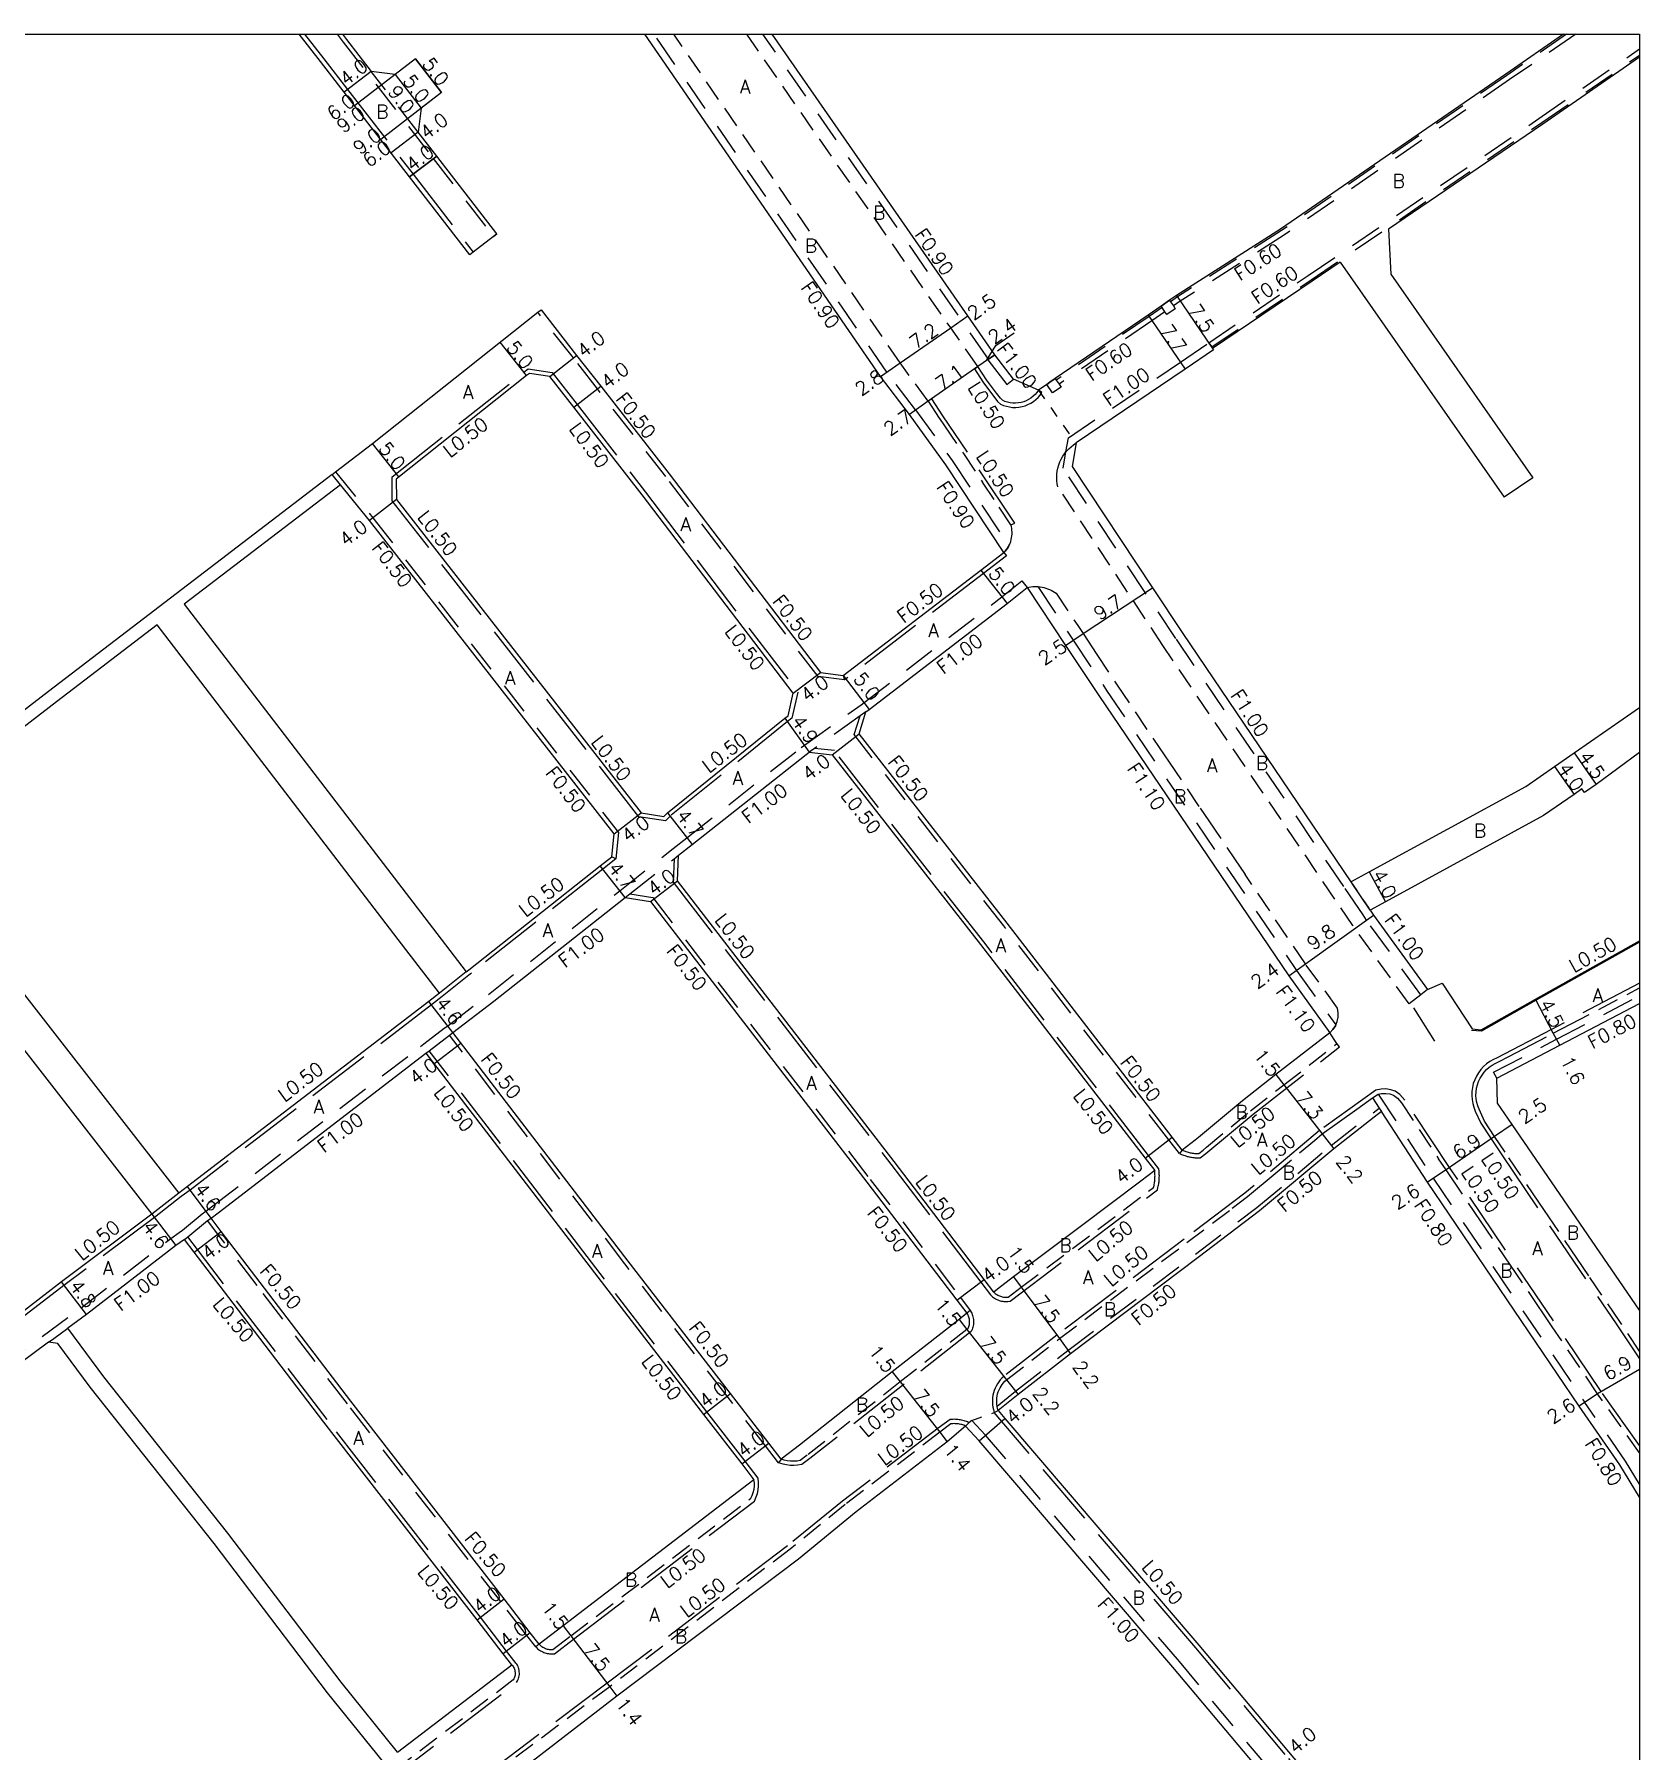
# Model space of a CAD drawing. Header units: metres. Extents: x -10400 to -9599, y -111600 to -111000.
# Drawn here: x -9788 to -9600, y -111201.1 to -111000 of the extents above; entities that cross this region are included whole.
import ezdxf

# ---------------------------------------------------------------- set-up
doc = ezdxf.new("R2010")
doc.units = ezdxf.units.M
doc.header["$LTSCALE"] = 2.5
for name, pattern in [('2213000', [1.5, 1, -0.5]), ('2227000', [2.5, 2, -0.5]), ('2232000', [2.5, 1.5, -1]), ('2233000', [4, 3, -1]), ('6301000', [1, 0.5, -0.5])]:
    doc.linetypes.add(name, pattern=pattern)
for name, color, linetype in [('2101000', 177, 'Continuous'), ('2101001', 1, 'Continuous'), ('2102000', 191, 'Continuous'), ('2102001', 191, 'Continuous'), ('2213000', 6, '2213000'), ('2227000', 3, '2227000'), ('2232000', 4, '2232000'), ('2233000', 62, '2233000'), ('2235000', 7, 'Continuous'), ('6132000', 1, '6132000'), ('9201100', 215, 'Continuous'), ('9201500', 222, 'Continuous'), ('9201600', 215, 'Continuous'), ('9202100', 82, 'Continuous'), ('9202200', 155, '6301000'), ('9203500', 155, 'Continuous'), ('999', 7, 'Continuous')]:
    doc.layers.add(name, color=color, linetype=linetype)
doc.styles.add('Dm_Anotation', font='txt.shx', dxfattribs={"bigfont": 'pscdm.shx'})
doc.linetypes.add('6132000', pattern='A,1e-07,[100,DM.shx,S=0.25,R=0,X=0,Y=0],0.05,[100,DM.shx,S=0.2,R=0,X=0,Y=0],0.05,[100,DM.shx,S=0.15,R=0,X=0,Y=0],0.05,[100,DM.shx,S=0.1,R=0,X=0,Y=0],0.05,[100,DM.shx,S=0.05,R=0,X=0,Y=0],4.8', length=5)

msp = doc.modelspace()

# ---------------------------------------------------------------- linework, layer by layer
at = {"layer": '2101000'}
for points in [[(-9744.05, -111016.71), (-9751.72, -111006.78), (-9754.5, -111003.19), (-9756.98, -111000)], [(-9751.91, -111000), (-9751.44, -111000.61), (-9748.55, -111004.34)], [(-9608.91, -111000), (-9615.68, -111004.65), (-9642.05, -111022.83), (-9654.25, -111030.61), (-9655.06, -111031.16), (-9656.05, -111031.84), (-9657.57, -111032.89), (-9668.44, -111040.33), (-9669.06, -111040.76), (-9669.43, -111041.01), (-9670.41, -111041.69), (-9673.32, -111040.41), (-9675.53, -111037.54)], [(-9600, -111002.67), (-9611.34, -111010.51), (-9629.42, -111022.83)], [(-9740.88, -111014.26), (-9743.05, -111011.46)], [(-9635.06, -111026.68), (-9638.36, -111028.92), (-9650.01, -111036.79), (-9649.9, -111036.96), (-9653.22, -111039.24), (-9665.98, -111047.87), (-9666.47, -111050.63), (-9657.07, -111064.85), (-9653.49, -111070.21), (-9633.81, -111099.28), (-9631.69, -111098.12), (-9613.35, -111088.11), (-9609.96, -111085.76), (-9607.67, -111084.18), (-9600, -111078.86)], [(-9753.14, -111051.55), (-9752.74, -111051.25), (-9748.41, -111047.92), (-9729.05, -111032.57), (-9728.66, -111032.26), (-9724.49, -111037.61), (-9721.66, -111041.23), (-9713.65, -111051.51), (-9695.95, -111074.78), (-9693.27, -111075.12), (-9677.16, -111062.77), (-9674.46, -111060.7), (-9681.25, -111050.44), (-9685.53, -111044.53)], [(-9737.43, -111109.84), (-9737.12, -111109.59), (-9721.73, -111097.43), (-9720.36, -111096.35), (-9720.1, -111093.67), (-9748.76, -111056.94), (-9752.16, -111052.76)], [(-9600, -111084.13), (-9605.11, -111087.88), (-9606.47, -111088.82), (-9606.76, -111088.4), (-9607.68, -111089.05), (-9611.25, -111091.52), (-9629.77, -111101.63), (-9631.56, -111102.61), (-9631.17, -111103.19), (-9624.85, -111111.92), (-9623.14, -111111.16), (-9619.62, -111116.53), (-9618.56, -111116.63), (-9612.2, -111113.04), (-9600, -111106.19)], [(-9740.56, -111112.33), (-9741.79, -111113.3), (-9770.07, -111135), (-9771.09, -111135.75)], [(-9774.23, -111138.22), (-9784.84, -111146.17), (-9795.23, -111154.21), (-9796.7, -111155.35), (-9798.22, -111156.52), (-9799.74, -111154.51), (-9814, -111135.96), (-9828.99, -111117), (-9831.51, -111113.82)], [(-9600, -111149.47), (-9614.93, -111127.71), (-9616.64, -111125.21), (-9616.73, -111122.31), (-9609.36, -111118.44), (-9600, -111113.53)], [(-9607.1, -111160.7), (-9624.85, -111134.46), (-9630.23, -111126.21), (-9631.1, -111126.88), (-9635.83, -111130.56), (-9644.52, -111137.85), (-9651.72, -111143.32), (-9666.65, -111154.58), (-9672.78, -111159.36), (-9675.13, -111161.24), (-9674.33, -111162.17), (-9651.61, -111188.72), (-9641.12, -111201.22), (-9635.9, -111207.43), (-9624.04, -111221.55), (-9607.59, -111241.3), (-9604.04, -111245.56), (-9603.66, -111245.24), (-9600, -111249.61)], [(-9745.48, -111201.26), (-9732.07, -111191.02), (-9733.08, -111189.72), (-9736.15, -111185.76), (-9754.11, -111162.58), (-9764.72, -111148.67), (-9769.3, -111142.67), (-9770.43, -111141.19), (-9771.45, -111141.89), (-9781.91, -111149.98), (-9784.1, -111151.59)], [(-9786.33, -111153.24), (-9791.52, -111157.07), (-9793.95, -111158.91), (-9799.97, -111163.57), (-9820.79, -111179.92), (-9822.83, -111181.5), (-9826.12, -111184.04), (-9827.73, -111185.29), (-9832.63, -111189.08), (-9848.12, -111201.13)], [(-9600, -111171.38), (-9602.31, -111167.59), (-9607.1, -111160.7)], [(-9677.71, -111234.79), (-9670.73, -111228.92), (-9644.21, -111206.59), (-9644.18, -111203.79), (-9644.34, -111203.6), (-9654.67, -111191.3), (-9677.37, -111164.77), (-9678.96, -111163.06), (-9681.09, -111164.88), (-9691.74, -111173.1), (-9698.52, -111178.66), (-9719.77, -111194.71), (-9741.83, -111211.73), (-9766.82, -111230.91), (-9769.37, -111232.76)]]:
    msp.add_lwpolyline(points, dxfattribs=at)
at = {"layer": '2101000', "flags": 128}
for points in [[(-9685.53, -111044.53), (-9688.89, -111040.1), (-9716.51, -111000)], [(-9675.53, -111037.54), (-9678.67, -111032.99), (-9701.59, -111000)], [(-9743.37, -111002.86), (-9745.75, -111004.7), (-9748.55, -111004.34)], [(-9740.32, -111006.82), (-9742.69, -111008.65), (-9743.05, -111011.46)]]:
    msp.add_lwpolyline(points, dxfattribs=at)
at = {"layer": '2101000'}
for points in [[(-9699.74, -111079.83), (-9699.13, -111077.2), (-9716.83, -111053.95), (-9724.82, -111043.69), (-9727.64, -111040.07), (-9730.02, -111039.72), (-9730.35, -111039.98), (-9745.61, -111052.1), (-9745.59, -111054.5), (-9716.94, -111091.21), (-9714.27, -111091.62), (-9713.87, -111091.22), (-9700.11, -111080.11)], [(-9636.29, -111116.98), (-9642.59, -111121.88), (-9646.52, -111124.95), (-9651.68, -111129.24), (-9652.04, -111129.54), (-9653.59, -111130.71), (-9654.75, -111129.21), (-9674.08, -111104.14), (-9691.42, -111081.94), (-9690.61, -111079.36), (-9690.23, -111079.09), (-9674.07, -111066.7), (-9671.74, -111064.8), (-9667.24, -111071.59), (-9663.35, -111077.47), (-9641.08, -111110.3)], [(-9712.55, -111096.17), (-9710.96, -111094.91), (-9697.6, -111084.36), (-9697.26, -111084.09), (-9694.57, -111084.4), (-9677.21, -111106.63), (-9657.92, -111131.65), (-9656.79, -111133.12), (-9658.42, -111134.35), (-9665.36, -111139.59), (-9673.32, -111145.58), (-9675.22, -111147.02), (-9675.65, -111147.35), (-9676.77, -111145.88), (-9687.31, -111132.04), (-9712.69, -111099.16)], [(-9718.81, -111101.12), (-9715.85, -111101.61), (-9690.49, -111134.46), (-9679.95, -111148.3), (-9678.79, -111149.83), (-9679.71, -111150.56), (-9687.53, -111156.71), (-9698.41, -111165.28), (-9700.55, -111166.91), (-9701.99, -111165.05), (-9706.47, -111159.23), (-9718.44, -111143.73), (-9738.98, -111116.94), (-9734.21, -111113.28)], [(-9767.31, -111138.68), (-9766.48, -111138.05), (-9742.16, -111119.38), (-9721.64, -111146.13), (-9709.64, -111161.68), (-9705.16, -111167.49), (-9703.73, -111169.34), (-9726.08, -111186.44), (-9728.9, -111188.59), (-9729.92, -111187.27), (-9732.99, -111183.31), (-9750.94, -111160.14), (-9761.54, -111146.24), (-9766.12, -111140.25)]]:
    msp.add_lwpolyline(points, close=True, dxfattribs=at)
at = {"layer": '2101001', "flags": 128}
msp.add_lwpolyline([(-9744.05, -111016.71), (-9740.88, -111014.26)], dxfattribs=at)
at = {"layer": '2102000'}
for points in [[(-9733.83, -111023.38), (-9740.88, -111014.26)], [(-9736.99, -111025.83), (-9744.05, -111016.71)], [(-9629.42, -111022.83), (-9629.14, -111028.11), (-9612.53, -111051.95)], [(-9635.06, -111026.68), (-9615.86, -111054.22)], [(-9753.14, -111051.55), (-9786.33, -111077.01), (-9815.14, -111099.23), (-9834.58, -111114.3), (-9848.99, -111096.43), (-9858.37, -111085.81), (-9873.86, -111067.84)], [(-9752.16, -111052.76), (-9770.46, -111066.76), (-9742.78, -111102.86), (-9737.43, -111109.84)], [(-9740.56, -111112.33), (-9744.48, -111107.21), (-9773.63, -111069.19), (-9785.4, -111078.19), (-9804.47, -111092.9), (-9786.68, -111115.71), (-9771.09, -111135.75)], [(-9831.51, -111113.82), (-9814.16, -111100.37), (-9807.64, -111095.34), (-9789.8, -111118.21), (-9774.23, -111138.22)], [(-9745.48, -111201.26), (-9752.08, -111193.06), (-9765.35, -111175.6), (-9779.88, -111157.27), (-9784.1, -111151.59)], [(-9747.07, -111202.47), (-9753.66, -111194.29), (-9766.93, -111176.82), (-9781.46, -111158.5), (-9785.27, -111153.37), (-9786.33, -111153.24)]]:
    msp.add_lwpolyline(points, dxfattribs=at)
at = {"layer": '2102001', "flags": 128}
msp.add_lwpolyline([(-9743.37, -111002.86), (-9740.32, -111006.82)], dxfattribs=at)
at = {"layer": '2102001'}
for points in [[(-9733.83, -111023.38), (-9734.22, -111023.69), (-9736.6, -111025.53), (-9736.99, -111025.83)], [(-9612.53, -111051.95), (-9615.86, -111054.22)]]:
    msp.add_lwpolyline(points, dxfattribs=at)
at = {"layer": '2213000'}
for points in [[(-9683.32, -111042.98), (-9686.59, -111038.5), (-9713.11, -111000)], [(-9676.51, -111040.47), (-9677.5, -111038.91)], [(-9670.41, -111041.69), (-9670.6, -111041.95), (-9670.81, -111042.19), (-9671.04, -111042.41), (-9671.29, -111042.61), (-9671.56, -111042.78), (-9671.84, -111042.93), (-9672.14, -111043.04), (-9672.45, -111043.13), (-9672.76, -111043.19), (-9673.08, -111043.21), (-9673.4, -111043.2), (-9673.71, -111043.17), (-9674.03, -111043.1), (-9674.33, -111043), (-9674.62, -111042.87), (-9674.84, -111042.64), (-9675.32, -111042.05)], [(-9683.32, -111042.98), (-9682.04, -111044.97)], [(-9681.42, -111045.88), (-9679.2, -111049.11), (-9676.95, -111052.47)], [(-9624.85, -111111.92), (-9625.64, -111112.53), (-9627, -111113.58), (-9633.58, -111104.42), (-9655.84, -111071.59), (-9668.13, -111053.03), (-9668.21, -111052.66), (-9668.25, -111052.29), (-9668.26, -111051.92), (-9668.25, -111051.54), (-9668.2, -111051.17), (-9668.13, -111050.81), (-9668.03, -111050.45), (-9667.9, -111050.1), (-9667.74, -111049.76), (-9667.56, -111049.44), (-9667.35, -111049.13), (-9667.19, -111048.92), (-9667.12, -111048.83), (-9666.86, -111048.56), (-9666.59, -111048.31), (-9666.3, -111048.08), (-9665.98, -111047.87)], [(-9674.46, -111060.7), (-9674.31, -111060.54), (-9674.17, -111060.37), (-9674.04, -111060.19), (-9673.92, -111060.01), (-9673.88, -111059.93), (-9673.78, -111059.72), (-9673.66, -111059.41), (-9673.6, -111059.2), (-9673.55, -111058.99), (-9673.52, -111058.77), (-9673.5, -111058.55), (-9673.5, -111058.33), (-9673.51, -111058.12), (-9673.54, -111057.9), (-9673.58, -111057.68), (-9673.64, -111057.47), (-9675.61, -111054.5)], [(-9671.74, -111064.8), (-9671.52, -111064.75), (-9671.3, -111064.72), (-9671.08, -111064.7), (-9670.86, -111064.69), (-9670.64, -111064.69), (-9670.49, -111064.7), (-9670.19, -111064.73), (-9669.97, -111064.77), (-9669.76, -111064.81), (-9669.54, -111064.87), (-9669.33, -111064.95), (-9669.12, -111065.03), (-9668.92, -111065.12), (-9668.72, -111065.23), (-9668.53, -111065.34), (-9668.35, -111065.47), (-9665.8, -111069.26)], [(-9663.59, -111072.66), (-9661.2, -111076.26), (-9656.27, -111083.55)], [(-9655.11, -111085.27), (-9651.46, -111090.67)], [(-9650.45, -111092.16), (-9647.44, -111096.61)], [(-9653.59, -111130.71), (-9653.48, -111130.76), (-9653.36, -111130.81), (-9653.24, -111130.85), (-9653.13, -111130.89), (-9653.01, -111130.93), (-9652.88, -111130.97), (-9652.76, -111131), (-9652.64, -111131.02), (-9652.52, -111131.05), (-9652.39, -111131.07), (-9652.27, -111131.08), (-9652.14, -111131.1), (-9652.02, -111131.11), (-9651.89, -111131.11), (-9651.77, -111131.12), (-9651.64, -111131.11), (-9651.11, -111130.71), (-9650.72, -111130.39), (-9645.59, -111126.12), (-9641.67, -111123.07), (-9635.46, -111118.24), (-9636.29, -111116.98), (-9635.93, -111116.59), (-9635.64, -111116.15), (-9635.6, -111116.05), (-9635.44, -111115.66), (-9635.32, -111115.15), (-9635.3, -111114.62), (-9635.37, -111114.1), (-9639.13, -111108.91), (-9646.2, -111098.45)], [(-9608.11, -111115.98), (-9600, -111111.72)], [(-9618.19, -111127.31), (-9618.8, -111125.93), (-9618.95, -111125.54), (-9619.06, -111125.14), (-9619.14, -111124.73), (-9619.17, -111124.31), (-9619.15, -111123.89), (-9619.1, -111123.47), (-9619, -111123.07), (-9618.86, -111122.67), (-9618.68, -111122.29), (-9618.46, -111121.93), (-9618.21, -111121.6), (-9617.93, -111121.29), (-9617.61, -111121.01), (-9617.27, -111120.77), (-9616.91, -111120.56), (-9616.52, -111120.39), (-9615.32, -111119.76)], [(-9633.14, -111125.93), (-9631.28, -111124.6), (-9630.61, -111124.16), (-9630.22, -111124.08), (-9629.74, -111124.07), (-9629.27, -111124.13), (-9628.81, -111124.28), (-9628.37, -111124.64), (-9627.91, -111125.17), (-9623.54, -111131.73)], [(-9642.7, -111133.45), (-9638.08, -111129.58)], [(-9611.82, -111136.81), (-9615.77, -111130.96)], [(-9675.65, -111147.35), (-9675.56, -111147.44), (-9675.47, -111147.51), (-9675.38, -111147.59), (-9675.28, -111147.65), (-9675.18, -111147.71), (-9675.08, -111147.77), (-9674.97, -111147.81), (-9674.86, -111147.85), (-9674.75, -111147.89), (-9674.64, -111147.91), (-9674.52, -111147.93), (-9674.4, -111147.95), (-9674.29, -111147.95), (-9674.17, -111147.95), (-9674.05, -111147.94), (-9673.94, -111147.93), (-9672.42, -111146.78), (-9657.51, -111135.54), (-9656.93, -111135.1), (-9656.9, -111134.98), (-9656.87, -111134.86), (-9656.85, -111134.73), (-9656.83, -111134.61), (-9656.81, -111134.49), (-9656.79, -111134.36), (-9656.78, -111134.24), (-9656.77, -111134.11), (-9656.76, -111133.99), (-9656.76, -111133.87), (-9656.75, -111133.74), (-9656.76, -111133.62), (-9656.76, -111133.49), (-9656.77, -111133.37), (-9656.77, -111133.24), (-9656.79, -111133.12)], [(-9675.13, -111161.24), (-9675.2, -111161), (-9675.25, -111160.76), (-9675.26, -111160.7), (-9675.29, -111160.51), (-9675.3, -111160.26), (-9675.3, -111160.02), (-9675.28, -111159.77), (-9675.24, -111159.52), (-9675.19, -111159.28), (-9675.11, -111159.05), (-9675.02, -111158.81), (-9674.91, -111158.59), (-9674.79, -111158.38), (-9674.65, -111158.17), (-9674.5, -111157.98), (-9674.33, -111157.8), (-9674.15, -111157.63), (-9667.96, -111152.81), (-9653.03, -111141.56), (-9647.74, -111137.54)], [(-9600, -111154.27), (-9602.34, -111150.81), (-9605.97, -111145.45)], [(-9678.79, -111149.83), (-9678.73, -111149.93), (-9678.68, -111150.04), (-9678.63, -111150.15), (-9678.59, -111150.26), (-9678.56, -111150.38), (-9678.54, -111150.49), (-9678.52, -111150.61), (-9678.51, -111150.73), (-9678.51, -111150.85), (-9678.51, -111150.97), (-9678.52, -111151.09), (-9678.54, -111151.2), (-9678.57, -111151.32), (-9678.6, -111151.44), (-9678.64, -111151.55), (-9678.69, -111151.66), (-9678.79, -111151.73), (-9686.6, -111157.88), (-9697.48, -111166.46), (-9698.31, -111167.09), (-9698.68, -111167.15), (-9699.06, -111167.17), (-9699.44, -111167.16), (-9699.82, -111167.11), (-9700.19, -111167.03), (-9700.55, -111166.91)], [(-9604.92, -111159.29), (-9610.23, -111151.43)], [(-9604.7, -111159.64), (-9604.92, -111159.29)], [(-9600, -111166.19), (-9604.92, -111159.29)], [(-9678.96, -111163.06), (-9679.13, -111162.95), (-9679.26, -111162.91), (-9679.38, -111162.88), (-9679.51, -111162.85), (-9679.64, -111162.82), (-9679.77, -111162.8), (-9679.9, -111162.79), (-9680.03, -111162.77), (-9680.16, -111162.77), (-9680.29, -111162.76), (-9680.42, -111162.77), (-9680.55, -111162.77), (-9680.68, -111162.78), (-9681.96, -111163.78), (-9693.03, -111172.24), (-9699.5, -111177.47), (-9720.62, -111193.59), (-9743.07, -111210.49)], [(-9728.9, -111188.59), (-9728.82, -111188.67), (-9728.73, -111188.75), (-9728.64, -111188.82), (-9728.55, -111188.88), (-9728.46, -111188.95), (-9728.36, -111189), (-9728.26, -111189.05), (-9728.15, -111189.1), (-9728.05, -111189.13), (-9727.94, -111189.17), (-9727.83, -111189.19), (-9727.72, -111189.21), (-9727.61, -111189.23), (-9727.49, -111189.24), (-9727.38, -111189.24), (-9727.27, -111189.23), (-9725.17, -111187.63), (-9704.08, -111171.5), (-9703.92, -111171.17), (-9703.8, -111170.82), (-9703.71, -111170.45), (-9703.68, -111170.08), (-9703.68, -111169.71), (-9703.73, -111169.34)], [(-9732.07, -111191.02), (-9732, -111191.11), (-9731.93, -111191.21), (-9731.87, -111191.31), (-9731.82, -111191.42), (-9731.78, -111191.53), (-9731.75, -111191.64), (-9731.72, -111191.75), (-9731.7, -111191.87), (-9731.7, -111191.99), (-9731.7, -111192.11), (-9731.71, -111192.23), (-9731.74, -111192.34), (-9731.77, -111192.46), (-9731.8, -111192.57), (-9731.85, -111192.68), (-9731.91, -111192.78), (-9747.54, -111204.71)]]:
    msp.add_lwpolyline(points, dxfattribs=at)
at = {"layer": '2213000', "flags": 128}
msp.add_lwpolyline([(-9677.5, -111038.91), (-9680.68, -111034.39), (-9704.57, -111000)], dxfattribs=at)
at = {"layer": '2227000'}
for points in [[(-9675.32, -111042.05), (-9676.51, -111040.47)], [(-9682.04, -111044.97), (-9682.01, -111045.01), (-9681.42, -111045.88)], [(-9675.61, -111054.5), (-9676.95, -111052.47)], [(-9665.8, -111069.26), (-9665.16, -111070.21), (-9663.59, -111072.66)], [(-9656.27, -111083.55), (-9655.11, -111085.27)], [(-9651.46, -111090.67), (-9650.45, -111092.16)], [(-9647.44, -111096.61), (-9646.2, -111098.45)], [(-9615.32, -111119.76), (-9610.11, -111117.03), (-9608.11, -111115.98)], [(-9638.08, -111129.58), (-9637.18, -111128.83), (-9633.14, -111125.93)], [(-9615.77, -111130.96), (-9616.99, -111129.12), (-9618.19, -111127.31)], [(-9610.23, -111151.43), (-9622.68, -111133.02), (-9623.54, -111131.73)], [(-9647.74, -111137.54), (-9645.92, -111136.16), (-9642.7, -111133.45)], [(-9605.97, -111145.45), (-9611.82, -111136.81)]]:
    msp.add_lwpolyline(points, dxfattribs=at)
at = {"layer": '2232000'}
for points in [[(-9752.54, -111000), (-9751.83, -111000.91), (-9741.28, -111014.56), (-9734.22, -111023.69), (-9733.83, -111023.38)], [(-9684.79, -111044.01), (-9688.16, -111039.58), (-9715.42, -111000)], [(-9608.55, -111000), (-9615.57, -111004.81), (-9641.93, -111023), (-9654.13, -111030.77), (-9654.95, -111031.33)], [(-9607.49, -111000), (-9615.23, -111005.31), (-9641.6, -111023.5), (-9653.8, -111031.27), (-9654.61, -111031.82)], [(-9650.46, -111036.13), (-9638.81, -111028.26), (-9611.79, -111009.85), (-9600, -111001.7)], [(-9650.12, -111036.63), (-9638.47, -111028.76), (-9611.46, -111010.34), (-9600, -111002.43)], [(-9743.05, -111011.46), (-9748.55, -111004.34)], [(-9655.94, -111032.01), (-9657.46, -111033.05), (-9668.32, -111040.5)], [(-9693.27, -111075.12), (-9693.13, -111075.64), (-9696.22, -111075.25), (-9714.05, -111051.82), (-9722.06, -111041.54), (-9724.88, -111037.92), (-9729.05, -111032.57)], [(-9655.6, -111032.5), (-9657.12, -111033.55), (-9667.98, -111040.99)], [(-9625.64, -111112.53), (-9631.99, -111103.77), (-9632.39, -111103.17), (-9634.64, -111099.84), (-9654.32, -111070.77), (-9657.91, -111065.41), (-9667.52, -111050.84), (-9667.19, -111048.92), (-9666.9, -111047.28), (-9653.78, -111038.41), (-9650.46, -111036.13), (-9650.12, -111036.63), (-9650.01, -111036.79)], [(-9676.35, -111038.11), (-9676.34, -111038.13), (-9674.12, -111041.02), (-9673.32, -111040.41)], [(-9684.79, -111044.01), (-9680.5, -111049.94), (-9673.88, -111059.93), (-9673.92, -111060.01), (-9674.04, -111060.19), (-9674.17, -111060.37), (-9674.31, -111060.54), (-9674.46, -111060.7)], [(-9752.16, -111052.76), (-9753.14, -111051.55)], [(-9752.74, -111051.25), (-9748.37, -111056.63), (-9719.58, -111093.52), (-9719.89, -111096.61), (-9720.36, -111096.35)], [(-9792.13, -111156.27), (-9782.52, -111149.18), (-9772.03, -111141.08), (-9771.04, -111140.39), (-9770.65, -111140.1), (-9768.33, -111138.2), (-9767.92, -111137.88), (-9767.09, -111137.25), (-9742.77, -111118.59), (-9742.37, -111118.28), (-9739.99, -111116.45), (-9739.59, -111116.15), (-9734.82, -111112.49), (-9719.43, -111100.33), (-9713.17, -111095.38), (-9711.58, -111094.13), (-9698.21, -111083.56), (-9697.82, -111083.28), (-9691.19, -111078.55), (-9690.82, -111078.28), (-9674.69, -111065.91), (-9672.37, -111064.02), (-9671.74, -111064.8), (-9671.52, -111064.75), (-9671.3, -111064.72), (-9671.08, -111064.7), (-9670.86, -111064.69), (-9670.64, -111064.69), (-9670.49, -111064.7), (-9666.33, -111070.98), (-9662.43, -111076.86), (-9640.18, -111109.68), (-9635.6, -111116.05), (-9635.64, -111116.15), (-9635.93, -111116.59), (-9636.29, -111116.98)], [(-9690.61, -111079.36), (-9691.29, -111079.84), (-9696.65, -111083.66), (-9697.26, -111084.09)], [(-9653.59, -111130.71), (-9653.91, -111131.11), (-9655.15, -111129.51), (-9674.48, -111104.45), (-9691.98, -111082.04), (-9691.29, -111079.84)], [(-9718.81, -111101.12), (-9718.28, -111100.7), (-9713.07, -111096.58), (-9712.55, -111096.17)], [(-9631.56, -111102.61), (-9633.81, -111099.28)], [(-9718.28, -111100.7), (-9715.58, -111101.14), (-9690.1, -111134.16), (-9679.55, -111148), (-9678.39, -111149.53), (-9678.79, -111149.83)], [(-9616.73, -111122.31), (-9617.1, -111121.6), (-9609.74, -111117.74), (-9600, -111112.63)], [(-9742.16, -111119.38), (-9741.76, -111119.07), (-9739.38, -111117.25), (-9738.98, -111116.94)], [(-9700.55, -111166.91), (-9700.85, -111167.34), (-9702.39, -111165.35), (-9706.87, -111159.54), (-9718.84, -111144.03), (-9739.38, -111117.25)], [(-9631.28, -111124.6), (-9630.51, -111125.79), (-9630.23, -111126.21)], [(-9630.61, -111124.16), (-9624.18, -111134.01), (-9606.43, -111160.27)], [(-9675.13, -111161.24), (-9675.2, -111161), (-9675.25, -111160.76), (-9675.26, -111160.7), (-9673.1, -111158.96), (-9666.95, -111154.19), (-9652.02, -111142.92), (-9644.83, -111137.46), (-9636.14, -111130.18), (-9630.51, -111125.79)], [(-9770.43, -111141.19), (-9770.03, -111140.88), (-9767.71, -111138.98), (-9767.31, -111138.68)], [(-9728.9, -111188.59), (-9729.29, -111188.9), (-9730.32, -111187.57), (-9733.38, -111183.62), (-9751.34, -111160.45), (-9761.9, -111146.6), (-9766.51, -111140.55), (-9767.71, -111138.98)], [(-9786.33, -111153.24), (-9785.71, -111152.78), (-9784.1, -111151.59)], [(-9600, -111169.84), (-9601.64, -111167.16), (-9606.43, -111160.27)], [(-9600, -111254.95), (-9601.97, -111252.74), (-9602.4, -111252.21), (-9605.29, -111248.76), (-9609.89, -111243.23), (-9626.33, -111223.5), (-9638.2, -111209.36), (-9643.58, -111202.95), (-9653.91, -111190.65), (-9676.62, -111164.11), (-9678.22, -111162.38), (-9678.55, -111162.69), (-9678.96, -111163.06)]]:
    msp.add_lwpolyline(points, dxfattribs=at)
at = {"layer": '2232000', "flags": 128}
for points in [[(-9676.27, -111038.05), (-9679.41, -111033.51), (-9702.68, -111000)], [(-9676.34, -111038.13), (-9676.27, -111038.05), (-9675.53, -111037.54)]]:
    msp.add_lwpolyline(points, dxfattribs=at)
at = {"layer": '2233000'}
for points in [[(-9756.35, -111000), (-9754.1, -111002.88), (-9751.32, -111006.48), (-9743.65, -111016.4), (-9736.6, -111025.53), (-9736.99, -111025.83)], [(-9677.91, -111039.2), (-9676.94, -111040.73), (-9675.2, -111043.01), (-9674.84, -111043.32), (-9674.51, -111043.47), (-9674.16, -111043.58), (-9673.8, -111043.66), (-9673.43, -111043.7), (-9673.06, -111043.71), (-9672.7, -111043.68), (-9672.33, -111043.62), (-9671.98, -111043.52), (-9671.64, -111043.38), (-9671.31, -111043.22), (-9671, -111043.02), (-9670.71, -111042.79), (-9670.44, -111042.54), (-9670.2, -111042.26), (-9670.01, -111041.98), (-9670.41, -111041.69)], [(-9673.64, -111057.47), (-9673.18, -111057.26), (-9678.79, -111048.83), (-9681.61, -111044.71), (-9682.91, -111042.69)], [(-9674.46, -111060.7), (-9674.15, -111061.09), (-9676.86, -111063.17), (-9693.13, -111075.64)], [(-9713.07, -111096.58), (-9713.2, -111099.32), (-9687.71, -111132.35), (-9677.17, -111146.18), (-9676.02, -111147.68), (-9675.9, -111147.8), (-9675.79, -111147.9), (-9675.68, -111147.99), (-9675.55, -111148.07), (-9675.43, -111148.15), (-9675.3, -111148.22), (-9675.16, -111148.28), (-9675.02, -111148.33), (-9674.88, -111148.37), (-9674.74, -111148.4), (-9674.59, -111148.43), (-9674.45, -111148.45), (-9674.3, -111148.45), (-9674.15, -111148.45), (-9674, -111148.44), (-9673.74, -111148.41), (-9656.48, -111135.39), (-9656.41, -111135.09), (-9656.38, -111134.96), (-9656.35, -111134.82), (-9656.33, -111134.69), (-9656.31, -111134.56), (-9656.29, -111134.42), (-9656.28, -111134.29), (-9656.27, -111134.15), (-9656.26, -111134.01), (-9656.26, -111133.88), (-9656.25, -111133.74), (-9656.26, -111133.61), (-9656.26, -111133.47), (-9656.27, -111133.33), (-9656.28, -111133.2), (-9656.3, -111132.93), (-9657.52, -111131.34), (-9676.82, -111106.33), (-9694.31, -111083.92), (-9696.65, -111083.66)], [(-9719.89, -111096.61), (-9721.42, -111097.82), (-9736.81, -111109.98), (-9737.12, -111110.23), (-9740.25, -111112.72), (-9741.49, -111113.7), (-9769.77, -111135.4), (-9770.79, -111136.15), (-9773.93, -111138.62), (-9784.53, -111146.57), (-9794.92, -111154.6), (-9796.4, -111155.75), (-9796.7, -111155.35)], [(-9737.43, -111109.84), (-9740.56, -111112.33)], [(-9600, -111111.16), (-9610.34, -111116.58), (-9616.76, -111119.95), (-9617.13, -111120.12), (-9617.54, -111120.35), (-9617.92, -111120.62), (-9618.28, -111120.93), (-9618.6, -111121.28), (-9618.88, -111121.65), (-9619.12, -111122.06), (-9619.32, -111122.48), (-9619.48, -111122.92), (-9619.59, -111123.38), (-9619.65, -111123.85), (-9619.67, -111124.32), (-9619.63, -111124.79), (-9619.55, -111125.25), (-9619.43, -111125.7), (-9619.26, -111126.14), (-9618.61, -111127.58), (-9617.4, -111129.4), (-9616.15, -111131.29), (-9602.76, -111151.08), (-9600, -111155.16)], [(-9653.91, -111131.11), (-9653.67, -111131.22), (-9653.55, -111131.27), (-9653.41, -111131.32), (-9653.28, -111131.37), (-9653.15, -111131.41), (-9653.01, -111131.45), (-9652.88, -111131.48), (-9652.74, -111131.51), (-9652.6, -111131.54), (-9652.47, -111131.56), (-9652.33, -111131.58), (-9652.19, -111131.6), (-9652.05, -111131.61), (-9651.91, -111131.61), (-9651.77, -111131.62), (-9651.47, -111131.61), (-9650.8, -111131.11), (-9645.28, -111126.51), (-9635.14, -111118.62), (-9635.46, -111118.24)], [(-9729.29, -111188.9), (-9729.16, -111189.03), (-9729.06, -111189.13), (-9728.95, -111189.22), (-9728.83, -111189.3), (-9728.72, -111189.37), (-9728.59, -111189.44), (-9728.47, -111189.51), (-9728.34, -111189.56), (-9728.21, -111189.61), (-9728.07, -111189.65), (-9727.93, -111189.68), (-9727.79, -111189.71), (-9727.66, -111189.73), (-9727.51, -111189.74), (-9727.37, -111189.74), (-9727.09, -111189.73), (-9724.87, -111188.03), (-9703.68, -111171.83), (-9703.46, -111171.36), (-9703.32, -111170.96), (-9703.22, -111170.54), (-9703.18, -111170.11), (-9703.18, -111169.68), (-9703.25, -111169.15), (-9704.76, -111167.18), (-9709.25, -111161.37), (-9721.24, -111145.83), (-9741.76, -111119.07)], [(-9604.5, -111159.02), (-9622.26, -111132.74), (-9627.51, -111124.86), (-9628.09, -111124.22), (-9628.62, -111123.82), (-9629.15, -111123.65), (-9629.71, -111123.56), (-9630.28, -111123.58), (-9630.89, -111123.7), (-9637.5, -111128.44), (-9646.24, -111135.77), (-9653.33, -111141.16), (-9668.26, -111152.42), (-9674.47, -111157.25), (-9674.68, -111157.44), (-9674.88, -111157.65), (-9675.05, -111157.87), (-9675.21, -111158.11), (-9675.36, -111158.36), (-9675.48, -111158.61), (-9675.59, -111158.88), (-9675.67, -111159.15), (-9675.74, -111159.43), (-9675.78, -111159.71), (-9675.8, -111159.99), (-9675.8, -111160.28), (-9675.78, -111160.56), (-9675.74, -111160.85), (-9675.68, -111161.12), (-9675.58, -111161.48)], [(-9771.09, -111135.75), (-9774.23, -111138.22)], [(-9747.23, -111205.11), (-9731.52, -111193.11), (-9731.4, -111192.9), (-9731.34, -111192.75), (-9731.29, -111192.6), (-9731.25, -111192.45), (-9731.22, -111192.3), (-9731.2, -111192.14), (-9731.2, -111191.98), (-9731.21, -111191.83), (-9731.23, -111191.67), (-9731.26, -111191.51), (-9731.31, -111191.36), (-9731.36, -111191.22), (-9731.43, -111191.07), (-9731.51, -111190.94), (-9731.6, -111190.81), (-9731.68, -111190.71), (-9732.69, -111189.41), (-9735.75, -111185.45), (-9753.71, -111162.28), (-9768.9, -111142.37), (-9770.03, -111140.88)], [(-9678.39, -111149.53), (-9678.29, -111149.7), (-9678.22, -111149.83), (-9678.16, -111149.97), (-9678.12, -111150.11), (-9678.08, -111150.26), (-9678.04, -111150.4), (-9678.02, -111150.55), (-9678.01, -111150.7), (-9678.01, -111150.85), (-9678.01, -111151), (-9678.03, -111151.15), (-9678.05, -111151.3), (-9678.08, -111151.45), (-9678.12, -111151.59), (-9678.17, -111151.73), (-9678.28, -111151.97), (-9697.18, -111166.85), (-9698.11, -111167.56), (-9698.63, -111167.64), (-9699.06, -111167.67), (-9699.48, -111167.66), (-9699.9, -111167.6), (-9700.32, -111167.51), (-9700.85, -111167.34)], [(-9600, -111165.33), (-9604.5, -111159.02)], [(-9678.55, -111162.69), (-9678.7, -111162.57), (-9678.84, -111162.52), (-9678.98, -111162.47), (-9679.12, -111162.43), (-9679.26, -111162.39), (-9679.41, -111162.36), (-9679.55, -111162.33), (-9679.7, -111162.31), (-9679.85, -111162.29), (-9679.99, -111162.28), (-9680.14, -111162.27), (-9680.29, -111162.26), (-9680.44, -111162.27), (-9680.58, -111162.27), (-9680.73, -111162.28), (-9682.16, -111163.3), (-9693.35, -111171.85), (-9699.81, -111177.07), (-9720.92, -111193.19), (-9743.37, -111210.09)], [(-9604.04, -111245.56), (-9604.43, -111245.88), (-9607.97, -111241.62), (-9624.43, -111221.88), (-9636.28, -111207.76), (-9641.5, -111201.54), (-9651.99, -111189.04), (-9674.71, -111162.5), (-9675.58, -111161.48), (-9675.13, -111161.24)]]:
    msp.add_lwpolyline(points, dxfattribs=at)
msp.add_lwpolyline([(-9699.29, -111080.12), (-9699.8, -111080.5), (-9713.54, -111091.6), (-9714.1, -111092.15), (-9717.21, -111091.67), (-9746.09, -111054.67), (-9746.11, -111051.85), (-9730.66, -111039.59), (-9730.16, -111039.2), (-9727.37, -111039.6), (-9724.42, -111043.38), (-9716.43, -111053.64), (-9698.59, -111077.08)], close=True, dxfattribs=at)
at = {"layer": '2233000', "flags": 128}
for points in [[(-9677.91, -111039.2), (-9677.5, -111038.91)], [(-9682.91, -111042.69), (-9683.32, -111042.98)]]:
    msp.add_lwpolyline(points, dxfattribs=at)
at = {"layer": '2235000'}
for points in [[(-9656.05, -111031.84), (-9655.06, -111031.16), (-9654.95, -111031.33), (-9654.61, -111031.82), (-9654.38, -111032.15), (-9655.37, -111032.83), (-9655.6, -111032.5), (-9655.94, -111032.01)], [(-9669.43, -111041.01), (-9669.06, -111040.76), (-9668.44, -111040.33), (-9668.32, -111040.5), (-9667.98, -111040.99), (-9667.76, -111041.32), (-9668.75, -111042)]]:
    msp.add_lwpolyline(points, close=True, dxfattribs=at)
at = {"layer": '6132000'}
for points in [[(-9600, -111106.36), (-9612.12, -111113.17), (-9618.52, -111116.79), (-9619.7, -111116.69)], [(-9623.99, -111117.95), (-9626.46, -111114.05)]]:
    msp.add_lwpolyline(points, dxfattribs=at)
at = {"layer": '9201100', "flags": 128}
for points in [[(-9743.37, -111002.86), (-9750.5, -111008.36)], [(-9740.32, -111006.82), (-9743.37, -111002.86)], [(-9745.75, -111004.7), (-9742.69, -111008.65)], [(-9740.32, -111006.82), (-9747.44, -111012.32)], [(-9743.05, -111011.46), (-9746.21, -111013.9)], [(-9680.68, -111034.39), (-9678.67, -111032.99)], [(-9688.89, -111040.1), (-9686.59, -111038.5)], [(-9741.21, -111120.61), (-9738.04, -111118.18)]]:
    msp.add_lwpolyline(points, dxfattribs=at)
at = {"layer": '9201100'}
for points in [[(-9748.55, -111004.34), (-9751.72, -111006.78)], [(-9740.88, -111014.26), (-9744.05, -111016.71)], [(-9654.25, -111030.61), (-9650.01, -111036.79)], [(-9657.57, -111032.89), (-9653.22, -111039.24)], [(-9730.35, -111039.98), (-9733.46, -111036.06)], [(-9686.59, -111038.5), (-9680.68, -111034.39)], [(-9727.64, -111040.07), (-9724.49, -111037.61)], [(-9675.53, -111037.54), (-9677.5, -111038.91)], [(-9677.5, -111038.91), (-9683.32, -111042.98)], [(-9724.82, -111043.69), (-9721.66, -111041.23)], [(-9683.32, -111042.98), (-9685.53, -111044.53)], [(-9745.31, -111051.84), (-9748.41, -111047.92)], [(-9745.59, -111054.5), (-9748.76, -111056.94)], [(-9677.16, -111062.77), (-9674.07, -111066.7)], [(-9665.16, -111070.21), (-9657.07, -111064.85)], [(-9667.24, -111071.59), (-9665.16, -111070.21)], [(-9699.13, -111077.2), (-9695.95, -111074.78)], [(-9693.27, -111075.12), (-9690.23, -111079.09)], [(-9700.11, -111080.11), (-9697.26, -111084.09)], [(-9694.57, -111084.4), (-9691.42, -111081.94)], [(-9607.67, -111084.18), (-9605.11, -111087.88)], [(-9609.96, -111085.76), (-9607.68, -111089.05)], [(-9720.1, -111093.67), (-9716.94, -111091.21)], [(-9713.87, -111091.22), (-9710.96, -111094.91)], [(-9718.81, -111101.12), (-9721.73, -111097.43)], [(-9631.69, -111098.12), (-9629.77, -111101.63)], [(-9715.85, -111101.61), (-9712.69, -111099.16)], [(-9639.13, -111108.91), (-9631.17, -111103.19)], [(-9641.08, -111110.3), (-9639.13, -111108.91)], [(-9738.98, -111116.94), (-9741.79, -111113.3)], [(-9610.11, -111117.03), (-9612.2, -111113.04)], [(-9609.36, -111118.44), (-9610.11, -111117.03)], [(-9642.59, -111121.88), (-9641.67, -111123.07)], [(-9641.67, -111123.07), (-9637.18, -111128.83)], [(-9614.93, -111127.71), (-9616.99, -111129.12)], [(-9657.92, -111131.65), (-9654.75, -111129.21)], [(-9637.18, -111128.83), (-9635.83, -111130.56)], [(-9616.99, -111129.12), (-9622.68, -111133.02)], [(-9622.68, -111133.02), (-9624.85, -111134.46)], [(-9767.31, -111138.68), (-9770.07, -111135)], [(-9774.23, -111138.22), (-9771.45, -111141.89)], [(-9769.3, -111142.67), (-9766.12, -111140.25)], [(-9781.91, -111149.98), (-9784.84, -111146.17)], [(-9679.95, -111148.3), (-9676.77, -111145.88)], [(-9673.32, -111145.58), (-9672.42, -111146.78)], [(-9672.42, -111146.78), (-9667.96, -111152.81)], [(-9679.71, -111150.56), (-9678.79, -111151.73)], [(-9678.79, -111151.73), (-9674.15, -111157.63)], [(-9667.96, -111152.81), (-9666.65, -111154.58)], [(-9687.53, -111156.71), (-9686.6, -111157.88)], [(-9600, -111156.42), (-9604.92, -111159.29)], [(-9686.6, -111157.88), (-9681.96, -111163.78)], [(-9674.15, -111157.63), (-9672.78, -111159.36)], [(-9709.64, -111161.68), (-9706.47, -111159.23)], [(-9604.92, -111159.29), (-9607.1, -111160.7)], [(-9677.37, -111164.77), (-9674.33, -111162.17)], [(-9681.96, -111163.78), (-9681.09, -111164.88)], [(-9705.16, -111167.49), (-9701.99, -111165.05)], [(-9736.15, -111185.76), (-9732.99, -111183.31)], [(-9726.08, -111186.44), (-9725.17, -111187.63)], [(-9729.92, -111187.27), (-9733.08, -111189.72)], [(-9725.17, -111187.63), (-9720.62, -111193.59)], [(-9720.62, -111193.59), (-9719.77, -111194.71)]]:
    msp.add_lwpolyline(points, dxfattribs=at)
at = {"layer": '9201600', "flags": 128}
msp.add_lwpolyline([(-9676.51, -111038.22), (-9675.39, -111036.47), (-9673.25, -111034.97)], dxfattribs=at)
at = {"layer": '9202200'}
for points in [[(-9670.41, -111041.69), (-9666.61, -111047.08)], [(-9633.81, -111099.28), (-9631.56, -111102.61)], [(-9678.22, -111162.38), (-9675.58, -111161.48)]]:
    msp.add_lwpolyline(points, dxfattribs=at)
at = {"layer": '999'}
msp.add_lwpolyline([(-10400, -111000), (-9600, -111000), (-9600, -111600), (-10400, -111600)], close=True, dxfattribs=at)

# ---------------------------------------------------------------- texts
at = {"layer": '9201500', "style": 'Dm_Anotation'}
for s, rotation, p in [('4.0', 37.7094, (-9751.47, -111006.11)), ('5.0', 307.4803, (-9742.67, -111003.49)), ('5.0', 307.4803, (-9744.94, -111005.47)), ('6.0', 37.4803, (-9752.96, -111010.2)), ('9.0', 307.4803, (-9746.69, -111006.74)), ('9.0', 37.4803, (-9751.82, -111011.67)), ('4.0', 37.7119, (-9742.08, -111012.42)), ('9.0', 37.4803, (-9749.89, -111014.21)), ('6.0', 37.4803, (-9748.78, -111015.67)), ('4.0', 37.7119, (-9743.73, -111016.16)), ('2.5', 34.829, (-9678.02, -111033.57)), ('7.5', 304.4415, (-9652.95, -111032.32)), ('7.2', 34.829, (-9684.81, -111036.97)), ('2.4', 34.9475, (-9675.6, -111036.37)), ('7.7', 304.4415, (-9656.22, -111034.68)), ('5.0', 308.3983, (-9732.82, -111036.71)), ('4.0', 37.9265, (-9723.68, -111037.99)), ('4.0', 37.9269, (-9720.86, -111041.62)), ('2.8', 34.829, (-9691.18, -111042.44)), ('7.1', 34.9484, (-9681.77, -111041.78)), ('2.7', 34.9484, (-9687.83, -111047.12)), ('5.0', 308.3604, (-9747.78, -111048.56)), ('4.0', 37.6555, (-9751.52, -111060.08)), ('5.0', 308.2106, (-9676.35, -111063.18)), ('9.7', 33.5156, (-9663.25, -111068.74)), ('2.5', 33.5146, (-9669.76, -111073.99)), ('4.0', 37.2661, (-9697.51, -111078.31)), ('5.0', 307.4715, (-9692.18, -111075.52)), ('4.9', 305.5788, (-9699.4, -111080.5)), ('4.0', 37.9782, (-9697.31, -111087.55)), ('4.0', 304.7231, (-9609.65, -111086.03)), ('4.5', 304.7231, (-9607.22, -111084.65)), ('4.0', 37.9248, (-9718.47, -111094.77)), ('4.7', 308.318, (-9712.93, -111091.59)), ('4.7', 308.3028, (-9720.91, -111097.73)), ('4.0', 37.662, (-9715.45, -111101)), ('4.0', 298.6271, (-9631.41, -111098.43)), ('9.8', 35.6647, (-9638.24, -111107.41)), ('2.4', 35.6633, (-9644.82, -111111.92)), ('4.6', 307.6392, (-9741.1, -111113.55)), ('4.5', 297.6888, (-9611.81, -111113.57)), ('4.0', 37.4938, (-9743.32, -111123.15)), ('1.5', 307.9036, (-9645.3, -111119.62)), ('1.6', 297.6888, (-9609.33, -111120.23)), ('7.3', 307.9023, (-9640.33, -111124.62)), ('2.5', 34.4432, (-9613.52, -111127.72)), ('6.9', 34.4434, (-9621.21, -111131.9)), ('4.0', 37.6419, (-9660.68, -111134.79)), ('2.2', 307.9024, (-9635.66, -111132.08)), ('4.6', 306.9161, (-9769.38, -111135.32)), ('2.6', 33.4053, (-9628.41, -111137.77)), ('4.6', 307.212, (-9775.44, -111139.75)), ('4.0', 37.3374, (-9767.66, -111143.68)), ('1.5', 307.0213, (-9674.14, -111142.67)), ('4.0', 37.3006, (-9676.31, -111146.33)), ('4.8', 307.5347, (-9783.98, -111146.68)), ('1.5', 308.2133, (-9682.67, -111148.87)), ('7.5', 306.4706, (-9671.06, -111148.45)), ('7.5', 308.2141, (-9677.38, -111153.36)), ('1.5', 308.2133, (-9690.4, -111154.31)), ('2.2', 306.4696, (-9666.52, -111156.1)), ('6.9', 30.2327, (-9603.7, -111157.8)), ('4.0', 37.6494, (-9709.39, -111161.02)), ('7.5', 308.2141, (-9685.19, -111159.51)), ('2.2', 308.2142, (-9671.19, -111159.24)), ('4.0', 40.5567, (-9673.4, -111162.94)), ('2.6', 32.9713, (-9610.2, -111162.87)), ('4.0', 37.6523, (-9704.95, -111166.8)), ('1.4', 308.2142, (-9681.57, -111165.89)), ('4.0', 37.7716, (-9735.87, -111185.09)), ('1.5', 307.3702, (-9728.67, -111184.36)), ('4.0', 37.7707, (-9732.77, -111189.12)), ('7.5', 307.3708, (-9723.79, -111189.28)), ('1.4', 307.3725, (-9720.01, -111195.63)), ('4.0', 40.0203, (-9640.3, -111201.57))]:
    msp.add_text(s, height=1.6, rotation=rotation, dxfattribs=at).set_placement(p)
at = {"layer": '9202100', "style": 'Dm_Anotation'}
for s, p in [('A', (-9705.37, -111006.92)), ('B', (-9747.97, -111009.85)), ('B', (-9628.93, -111017.98)), ('B', (-9689.78, -111021.68)), ('B', (-9697.76, -111025.57)), ('A', (-9737.82, -111042.72)), ('A', (-9712.34, -111058.19)), ('A', (-9683.33, -111070.63)), ('A', (-9732.88, -111076.19)), ('A', (-9706.22, -111087.92)), ('A', (-9650.68, -111086.46)), ('B', (-9644.94, -111086.17)), ('B', (-9654.54, -111090.07)), ('B', (-9619.41, -111094.11)), ('A', (-9728.48, -111105.76)), ('A', (-9675.43, -111107.52)), ('A', (-9605.5, -111113.37)), ('A', (-9697.59, -111123.65)), ('A', (-9755.32, -111126.44)), ('B', (-9647.35, -111127.07)), ('A', (-9644.83, -111130.31)), ('B', (-9641.82, -111134.15)), ('B', (-9608.54, -111141.18)), ('A', (-9722.7, -111143.35)), ('B', (-9667.96, -111142.67)), ('A', (-9612.58, -111143.01)), ('A', (-9779.98, -111145.33)), ('B', (-9616.32, -111145.64)), ('A', (-9665.2, -111146.41)), ('B', (-9662.76, -111150.19)), ('B', (-9691.8, -111161.33)), ('A', (-9750.66, -111165.25)), ('B', (-9718.85, -111181.85)), ('B', (-9659.39, -111183.94)), ('A', (-9715.98, -111185.96)), ('B', (-9712.98, -111188.48))]:
    msp.add_text(s, height=1.6, dxfattribs=at).set_placement(p)
at = {"layer": '9203500', "style": 'Dm_Anotation'}
for s, rotation, p in [('F0.90', 304.7864, (-9684.98, -111023.47)), ('F0.60', 32.4912, (-9646.82, -111028.96)), ('F0.60', 34.0338, (-9644.8, -111031.7)), ('F0.90', 304.5562, (-9698.31, -111029.69)), ('F1.00', 307.489, (-9675.39, -111036.92)), ('F0.60', 34.4418, (-9664.19, -111040.71)), ('F1.00', 34.4418, (-9662.15, -111043.64)), ('F0.50', 307.2665, (-9720, -111042.74)), ('L0.50', 302.2057, (-9678.74, -111041.38)), ('L0.50', 38.405, (-9739.36, -111049.68)), ('L0.50', 307.2673, (-9725.45, -111046.25)), ('L0.50', 303.614, (-9677.78, -111049.45)), ('F0.90', 303.5131, (-9682.42, -111053.06)), ('L0.50', 307.5536, (-9743.23, -111056.57)), ('F0.50', 307.5573, (-9748.57, -111060.2)), ('F0.50', 307.2665, (-9701.66, -111066.45)), ('F0.50', 37.5007, (-9686.18, -111069.07)), ('L0.50', 307.2673, (-9707.24, -111069.96)), ('F1.00', 37.509, (-9681.54, -111075.04)), ('F1.00', 303.332, (-9647.98, -111077.45)), ('L0.50', 307.5536, (-9722.88, -111082.94)), ('L0.50', 37.5007, (-9709.03, -111086.59)), ('F0.50', 307.5573, (-9728.22, -111086.58)), ('F0.50', 307.9802, (-9688.14, -111085.29)), ('F1.10', 303.332, (-9660.1, -111086.04)), ('F1.00', 37.509, (-9704.39, -111092.56)), ('L0.50', 307.9772, (-9693.65, -111089.18)), ('L0.50', 37.5007, (-9730.49, -111103.49)), ('L0.50', 307.6615, (-9708.41, -111103.79)), ('F1.00', 305.9012, (-9629.96, -111103.79)), ('F1.00', 37.509, (-9725.85, -111109.45)), ('L0.50', 29.3274, (-9607.7, -111109.96)), ('F0.50', 307.6625, (-9714.07, -111107.44)), ('F1.10', 305.6645, (-9642.69, -111112.2)), ('F0.80', 27.6889, (-9605.53, -111118.9)), ('L0.50', 37.5007, (-9758.71, -111125.15)), ('F0.50', 307.6494, (-9735.81, -111120.13)), ('F0.50', 307.6419, (-9660.91, -111120.46)), ('L0.50', 307.6497, (-9741.32, -111124.02)), ('L0.50', 307.6441, (-9666.42, -111124.36)), ('F1.00', 37.509, (-9754.08, -111131.11)), ('L0.50', 39.7494, (-9647.1, -111130.52)), ('L0.50', 39.9702, (-9644.68, -111133.72)), ('L0.50', 304.065, (-9620.97, -111133.32)), ('L0.50', 304.0835, (-9618.64, -111131.74)), ('L0.50', 307.6615, (-9684.89, -111134.45)), ('F0.50', 39.9773, (-9641.61, -111138.08)), ('F0.80', 304.0656, (-9626.49, -111137.19)), ('F0.50', 307.6625, (-9690.56, -111138.11)), ('L0.50', 38.3841, (-9782.47, -111143.75)), ('L0.50', 39.7494, (-9663.73, -111143.86)), ('L0.50', 39.9702, (-9661.92, -111146.78)), ('F0.50', 310.0784, (-9761.7, -111144.96)), ('F1.00', 37.1472, (-9777.89, -111149.68)), ('F0.50', 39.9773, (-9658.7, -111151.36)), ('L0.50', 310.0784, (-9767.2, -111148.85)), ('F0.50', 307.6494, (-9711.46, -111151.61)), ('L0.50', 307.6497, (-9716.97, -111155.51)), ('L0.50', 39.7494, (-9690.54, -111164.43)), ('L0.50', 37.3996, (-9688.48, -111167.74)), ('F0.80', 301.612, (-9606.47, -111165.12)), ('F0.50', 310.0784, (-9737.71, -111176.3)), ('L0.50', 37.4116, (-9713.91, -111182.12)), ('L0.50', 310.5565, (-9658.41, -111179.64)), ('L0.50', 310.0784, (-9743.22, -111180.2)), ('L0.50', 37.369, (-9711.61, -111185.56)), ('F1.00', 310.5563, (-9663.59, -111184.01))]:
    msp.add_text(s, height=1.6, rotation=rotation, dxfattribs=at).set_placement(p)

doc.saveas('drawing.dxf')
